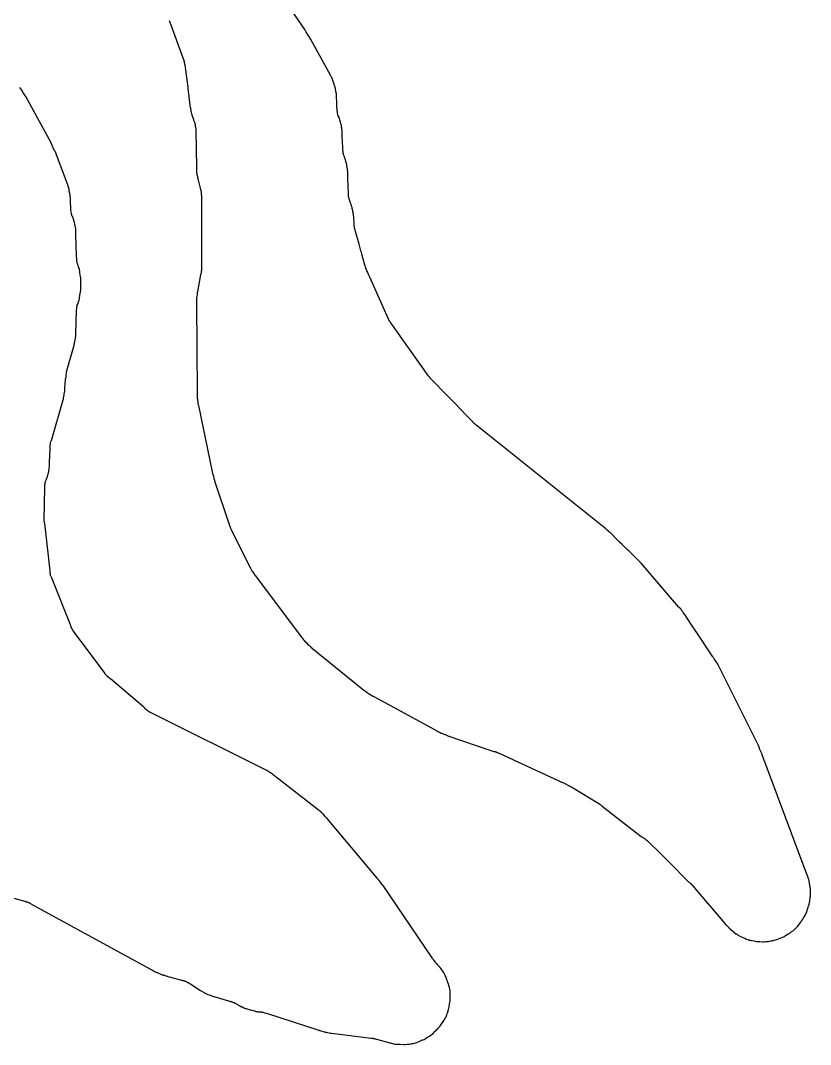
# Model space of a CAD drawing. Header units: millimetres. Extents: x 0 to 300, y 0 to 300.
# Drawn here: x 161.5 to 203, y 58.2 to 111.9 of the extents above; entities that cross this region are included whole.
import ezdxf

# ---------------------------------------------------------------- set-up
doc = ezdxf.new("R2010")
doc.units = ezdxf.units.MM
doc.layers.add('CUT', color=7, linetype='CONTINUOUS')

msp = doc.modelspace()

# ---------------------------------------------------------------- linework, layer by layer
at = {"layer": 'CUT'}
for points in [[(169.32, 111.91), (169.34, 111.85), (169.35, 111.83), (169.36, 111.81), (169.36, 111.8), (169.36, 111.79), (169.37, 111.78), (169.37, 111.77), (169.38, 111.75), (169.39, 111.73), (169.78, 110.66), (169.85, 110.47), (169.89, 110.35), (169.9, 110.33), (170.04, 109.94), (170.05, 109.92), (170.06, 109.89), (170.07, 109.88), (170.07, 109.87), (170.07, 109.86), (170.07, 109.85), (170.08, 109.84), (170.08, 109.83), (170.08, 109.82), (170.08, 109.81), (170.09, 109.8), (170.09, 109.79), (170.09, 109.77), (170.1, 109.76), (170.11, 109.73), (170.11, 109.72), (170.11, 109.71), (170.11, 109.7), (170.12, 109.65), (170.13, 109.64), (170.13, 109.63), (170.13, 109.62), (170.13, 109.61), (170.13, 109.6), (170.13, 109.59), (170.13, 109.58), (170.14, 109.57), (170.24, 108.79), (170.29, 108.4), (170.32, 108.16), (170.33, 108.05), (170.4, 107.47), (170.4, 107.45), (170.41, 107.39), (170.42, 107.36), (170.42, 107.35), (170.43, 107.34), (170.43, 107.33), (170.43, 107.31), (170.44, 107.28), (170.46, 107.16), (170.46, 107.15), (170.46, 107.14), (170.46, 107.13), (170.47, 107.12), (170.47, 107.11), (170.47, 107.1), (170.47, 107.07), (170.49, 107.01), (170.5, 106.98), (170.5, 106.97), (170.51, 106.96), (170.51, 106.95), (170.52, 106.9), (170.54, 106.85), (170.56, 106.79), (170.57, 106.78), (170.58, 106.76), (170.58, 106.75), (170.58, 106.74), (170.59, 106.72), (170.59, 106.71), (170.6, 106.69), (170.6, 106.68), (170.61, 106.65), (170.63, 106.61), (170.64, 106.57), (170.65, 106.55), (170.66, 106.54), (170.66, 106.53), (170.66, 106.52), (170.67, 106.51), (170.67, 106.49), (170.67, 106.48), (170.68, 106.44), (170.69, 106.44), (170.69, 106.42), (170.69, 106.41), (170.69, 106.39), (170.69, 106.37), (170.7, 106.34), (170.7, 106.33), (170.7, 106.3), (170.7, 106.28), (170.71, 106.24), (170.71, 106.23), (170.71, 106.22), (170.71, 106.2), (170.71, 106.19), (170.71, 106.15), (170.71, 106.14), (170.75, 104.21), (170.75, 104.19), (170.75, 104.16), (170.75, 104.13), (170.75, 104.09), (170.76, 103.98), (170.76, 103.97), (170.76, 103.94), (170.76, 103.91), (170.77, 103.86), (170.8, 103.7), (170.81, 103.65), (170.82, 103.6), (170.95, 103.11), (170.95, 103.1), (170.96, 103.07), (170.97, 103.04), (170.97, 103.03), (170.97, 103.02), (170.97, 103.01), (170.98, 102.99), (170.98, 102.98), (170.99, 102.9), (170.99, 102.89), (171, 102.88), (171, 102.87), (171, 102.85), (171, 102.78), (171.01, 102.73), (171.01, 102.72), (171.01, 102.7), (171.01, 102.67), (171.02, 102.66), (171.02, 102.65), (171.02, 102.63), (171.02, 102.6), (171.01, 102.15), (171.01, 101.71), (171.01, 100.97), (171.01, 99.94), (171.01, 98.9), (171.01, 98.88), (171.01, 98.87), (171.01, 98.85), (171.01, 98.84), (171.01, 98.83), (171.01, 98.82), (171.01, 98.79), (171.01, 98.78), (171.01, 98.77), (171, 98.76), (171, 98.74), (171, 98.73), (170.99, 98.67), (170.99, 98.65), (170.98, 98.62), (170.96, 98.56), (170.96, 98.53), (170.95, 98.49), (170.95, 98.48), (170.8, 97.68), (170.79, 97.63), (170.79, 97.6), (170.79, 97.57), (170.79, 97.56), (170.79, 97.54), (170.78, 97.51), (170.76, 97.38), (170.76, 97.34), (170.76, 97.32), (170.76, 97.31), (170.75, 97.29), (170.75, 97.22), (170.75, 97.13), (170.75, 97.12), (170.75, 97.1), (170.75, 97.09), (170.78, 92.36), (170.78, 92.33), (170.78, 92.31), (170.78, 92.28), (170.78, 92.26), (170.78, 92.2), (170.79, 92.18), (170.79, 92.17), (170.79, 92.15), (170.79, 92.13), (170.79, 92.12), (170.79, 92.11), (170.79, 92.1), (170.79, 92.09), (170.79, 92.08), (170.79, 92.07), (170.8, 92.06), (170.8, 92.04), (170.8, 92.03), (170.8, 92.01), (170.82, 91.87), (170.83, 91.83), (170.83, 91.81), (170.84, 91.77), (170.84, 91.75), (170.85, 91.72), (170.85, 91.71), (171.56, 88.32), (171.56, 88.3), (171.57, 88.29), (171.57, 88.26), (171.58, 88.23), (171.59, 88.18), (171.59, 88.17), (171.6, 88.13), (171.61, 88.11), (171.62, 88.07), (171.62, 88.06), (171.63, 88.03), (171.64, 88.02), (171.67, 87.9), (171.67, 87.87), (171.68, 87.85), (171.68, 87.83), (171.69, 87.82), (171.7, 87.79), (171.7, 87.77), (172.43, 85.58), (172.44, 85.56), (172.45, 85.54), (172.46, 85.52), (172.46, 85.51), (172.46, 85.5), (172.47, 85.48), (172.52, 85.34), (172.54, 85.28), (172.56, 85.24), (172.56, 85.23), (172.58, 85.19), (173.56, 83.23), (173.57, 83.21), (173.58, 83.2), (173.58, 83.19), (173.6, 83.16), (173.68, 83.02), (173.7, 82.99), (173.76, 82.91), (173.77, 82.89), (173.78, 82.87), (173.79, 82.86), (173.8, 82.84), (173.81, 82.84), (173.82, 82.82), (173.83, 82.8), (176.26, 79.56), (176.29, 79.54), (176.3, 79.53), (176.31, 79.52), (176.32, 79.5), (176.32, 79.49), (176.34, 79.48), (176.34, 79.47), (176.35, 79.45), (176.38, 79.41), (176.45, 79.33), (176.48, 79.31), (176.49, 79.3), (176.53, 79.26), (176.55, 79.24), (176.59, 79.19), (176.64, 79.15), (176.68, 79.12), (176.69, 79.11), (176.7, 79.11), (176.71, 79.1), (176.72, 79.09), (176.73, 79.08), (176.73, 79.07), (176.74, 79.06), (176.75, 79.06), (176.75, 79.05), (176.82, 78.99), (176.84, 78.97), (179.53, 76.79), (179.55, 76.78), (179.56, 76.77), (179.57, 76.77), (179.58, 76.76), (179.59, 76.75), (179.6, 76.74), (179.61, 76.73), (179.68, 76.68), (179.69, 76.67), (179.7, 76.66), (179.71, 76.66), (179.72, 76.65), (179.76, 76.62), (179.77, 76.61), (179.78, 76.61), (179.8, 76.6), (179.81, 76.59), (179.95, 76.51), (179.97, 76.49), (179.98, 76.49), (180, 76.48), (180.01, 76.47), (180.04, 76.46), (180.05, 76.45), (183.27, 74.71), (183.3, 74.69), (183.31, 74.68), (183.36, 74.65), (183.38, 74.64), (183.4, 74.63), (183.42, 74.62), (183.44, 74.61), (183.45, 74.61), (183.49, 74.59), (183.5, 74.59), (183.51, 74.58), (183.52, 74.57), (183.54, 74.56), (183.56, 74.55), (183.59, 74.54), (183.6, 74.54), (183.62, 74.53), (183.76, 74.47), (183.79, 74.46), (183.85, 74.44), (183.86, 74.43), (183.94, 74.4), (186.2, 73.63), (186.24, 73.61), (186.25, 73.61), (186.3, 73.59), (186.35, 73.58), (186.36, 73.58), (186.38, 73.58), (186.4, 73.57), (186.41, 73.57), (186.42, 73.57), (186.43, 73.56), (186.44, 73.56), (186.45, 73.56), (186.45, 73.55), (186.46, 73.55), (186.47, 73.55), (186.48, 73.54), (186.5, 73.53), (186.52, 73.53), (186.53, 73.53), (186.53, 73.52), (186.54, 73.52), (186.55, 73.51), (186.56, 73.51), (186.57, 73.51), (186.62, 73.49), (186.66, 73.47), (189.76, 72.04), (189.8, 72.02), (189.9, 71.97), (189.93, 71.96), (190.08, 71.89), (190.11, 71.87), (190.23, 71.81), (190.27, 71.79), (190.28, 71.79), (190.28, 71.78), (190.3, 71.78), (190.31, 71.78), (190.31, 71.77), (190.33, 71.76), (190.34, 71.76), (190.34, 71.75), (190.37, 71.74), (190.4, 71.72), (190.41, 71.72), (190.42, 71.71), (190.44, 71.7), (190.45, 71.7), (190.46, 71.69), (190.47, 71.68), (190.49, 71.67), (190.5, 71.67), (190.57, 71.63), (191.77, 70.9), (191.78, 70.89), (191.79, 70.88), (191.8, 70.88), (191.81, 70.88), (191.82, 70.87), (191.83, 70.86), (191.84, 70.86), (191.84, 70.85), (191.85, 70.85), (191.86, 70.84), (191.87, 70.84), (191.87, 70.83), (191.88, 70.83), (191.89, 70.82), (191.9, 70.82), (191.91, 70.81), (191.92, 70.8), (191.93, 70.79), (191.95, 70.78), (191.98, 70.76), (192, 70.74), (192, 70.73), (192.03, 70.7), (194.08, 69.12), (194.14, 69.09), (194.19, 69.05), (194.21, 69.04), (194.23, 69.03), (194.24, 69.03), (194.25, 69.03), (194.25, 69.02), (194.26, 69.02), (194.26, 69.01), (194.27, 69), (194.28, 69), (194.29, 68.99), (194.3, 68.98), (194.31, 68.97), (194.33, 68.95), (194.34, 68.95), (194.35, 68.94), (194.36, 68.93), (194.37, 68.92), (194.39, 68.91), (194.39, 68.9), (194.4, 68.89), (194.42, 68.88), (195.1, 68.21), (195.51, 67.8), (196.58, 66.73), (196.62, 66.7), (196.65, 66.67), (196.66, 66.67), (196.66, 66.66), (196.67, 66.66), (196.67, 66.65), (196.68, 66.65), (196.69, 66.64), (196.69, 66.63), (196.7, 66.63), (196.71, 66.62), (196.71, 66.61), (196.72, 66.61), (196.72, 66.6), (196.73, 66.59), (196.74, 66.58), (196.75, 66.57), (198.47, 64.55), (198.48, 64.55), (198.49, 64.54), (198.49, 64.53), (198.5, 64.51), (198.52, 64.49), (198.53, 64.49), (198.54, 64.48), (198.54, 64.47), (198.55, 64.47), (198.57, 64.45), (198.67, 64.34), (198.67, 64.33), (198.68, 64.32), (198.69, 64.31), (198.7, 64.31), (198.71, 64.3), (198.73, 64.28), (198.74, 64.27), (198.8, 64.21), (198.84, 64.18), (198.85, 64.18), (198.86, 64.17), (198.87, 64.16), (198.88, 64.15), (198.89, 64.14), (198.9, 64.14), (198.9, 64.13), (198.91, 64.13), (198.92, 64.12), (198.93, 64.11), (198.94, 64.1), (199.05, 64.02), (199.07, 64.01), (199.08, 64.01), (199.09, 64), (199.12, 63.97), (199.13, 63.97), (199.17, 63.94), (199.28, 63.88), (199.32, 63.86), (199.51, 63.78), (199.54, 63.76), (199.56, 63.75), (199.61, 63.73), (199.67, 63.71), (199.74, 63.69), (199.79, 63.68), (199.8, 63.68), (199.84, 63.67), (199.85, 63.67), (200.01, 63.64), (200.1, 63.62), (200.16, 63.61), (200.22, 63.61), (200.24, 63.61), (200.26, 63.61), (200.3, 63.61), (200.45, 63.6), (200.53, 63.6), (200.62, 63.61), (200.63, 63.61), (200.69, 63.61), (200.75, 63.62), (200.79, 63.63), (200.8, 63.63), (200.9, 63.65), (200.91, 63.65), (200.95, 63.66), (200.96, 63.66), (200.99, 63.67), (201.01, 63.67), (201.05, 63.68), (201.2, 63.72), (201.28, 63.75), (201.45, 63.82), (201.46, 63.82), (201.55, 63.86), (201.59, 63.88), (201.6, 63.89), (201.61, 63.89), (201.65, 63.92), (201.67, 63.93), (201.68, 63.94), (201.69, 63.95), (201.73, 63.97), (201.79, 64.01), (201.81, 64.02), (201.82, 64.02), (201.84, 64.04), (201.85, 64.05), (201.89, 64.07), (201.94, 64.11), (202.06, 64.19), (202.1, 64.22), (202.13, 64.26), (202.13, 64.27), (202.14, 64.27), (202.16, 64.28), (202.21, 64.32), (202.25, 64.36), (202.29, 64.41), (202.33, 64.46), (202.35, 64.48), (202.4, 64.55), (202.43, 64.6), (202.44, 64.61), (202.44, 64.62), (202.46, 64.65), (202.48, 64.68), (202.49, 64.69), (202.5, 64.7), (202.51, 64.72), (202.53, 64.74), (202.55, 64.77), (202.56, 64.78), (202.57, 64.8), (202.57, 64.81), (202.58, 64.82), (202.6, 64.86), (202.64, 64.92), (202.68, 64.98), (202.68, 64.99), (202.69, 65.01), (202.69, 65.02), (202.7, 65.03), (202.7, 65.04), (202.72, 65.06), (202.73, 65.08), (202.75, 65.13), (202.77, 65.19), (202.78, 65.24), (202.78, 65.25), (202.78, 65.26), (202.79, 65.27), (202.79, 65.29), (202.8, 65.3), (202.81, 65.34), (202.82, 65.36), (202.82, 65.37), (202.83, 65.4), (202.84, 65.41), (202.84, 65.42), (202.86, 65.48), (202.87, 65.5), (202.87, 65.51), (202.89, 65.57), (202.91, 65.66), (202.92, 65.72), (202.92, 65.76), (202.92, 65.79), (202.93, 65.8), (202.94, 65.86), (202.94, 65.9), (202.94, 65.94), (202.94, 65.95), (202.94, 65.96), (202.95, 65.97), (202.95, 65.98), (202.95, 65.99), (202.96, 66.03), (202.96, 66.1), (202.96, 66.11), (202.96, 66.29), (202.96, 66.36), (202.94, 66.44), (202.94, 66.45), (202.94, 66.46), (202.93, 66.55), (202.92, 66.6), (202.91, 66.62), (202.9, 66.68), (202.89, 66.72), (202.89, 66.74), (202.89, 66.77), (202.88, 66.83), (202.86, 66.89), (202.8, 67.07), (202.79, 67.09), (200.43, 73.4), (200.41, 73.46), (200.4, 73.48), (200.39, 73.5), (200.37, 73.54), (200.36, 73.55), (200.35, 73.57), (200.34, 73.6), (200.29, 73.71), (200.29, 73.72), (200.28, 73.75), (200.28, 73.77), (200.27, 73.78), (200.26, 73.82), (200.25, 73.83), (200.24, 73.84), (200.24, 73.85), (200.23, 73.87), (200.23, 73.88), (198.09, 78.15), (198.06, 78.2), (198.03, 78.24), (198.02, 78.25), (197.91, 78.44), (197.89, 78.47), (197.86, 78.51), (197.84, 78.54), (196.94, 79.88), (196.88, 79.98), (196.83, 80.05), (196.69, 80.26), (196.36, 80.75), (196.33, 80.79), (196.29, 80.84), (196.29, 80.85), (196.28, 80.87), (196.27, 80.88), (196.24, 80.92), (196.23, 80.94), (196.22, 80.95), (196.21, 80.96), (196.21, 80.97), (196.2, 80.98), (196.2, 80.99), (196.19, 81), (196.18, 81.01), (196.17, 81.02), (196.15, 81.05), (196.15, 81.06), (196.11, 81.09), (196.11, 81.1), (196.09, 81.12), (196.08, 81.12), (196.07, 81.13), (196.06, 81.14), (196.04, 81.16), (194.08, 83.44), (194.06, 83.46), (193.92, 83.61), (193.91, 83.63), (193.44, 84.08), (193.36, 84.15), (193.32, 84.19), (193.06, 84.44), (192.93, 84.57), (192.48, 85.02), (192.44, 85.05), (192.41, 85.08), (192.4, 85.09), (192.39, 85.09), (192.37, 85.11), (192.37, 85.12), (192.35, 85.14), (192.31, 85.17), (192.29, 85.19), (192.28, 85.2), (192.27, 85.2), (192.22, 85.25), (192.21, 85.26), (192.17, 85.31), (192.14, 85.32), (192.13, 85.33), (192.12, 85.34), (192.11, 85.34), (192.06, 85.38), (192.05, 85.39), (185.84, 90.35), (185.42, 90.69), (185.41, 90.7), (185.39, 90.72), (185.38, 90.72), (185.37, 90.73), (185.36, 90.74), (185.35, 90.75), (185.34, 90.76), (185.33, 90.77), (185.32, 90.77), (185.32, 90.78), (185.31, 90.78), (185.3, 90.79), (185.29, 90.81), (185.28, 90.82), (185.26, 90.83), (185.26, 90.84), (184.94, 91.17), (184.55, 91.57), (184.35, 91.78), (183.87, 92.27), (183.09, 93.06), (183.08, 93.08), (183.06, 93.1), (183.05, 93.11), (183.03, 93.13), (183.02, 93.14), (183.02, 93.15), (183.01, 93.15), (183, 93.16), (182.99, 93.18), (182.99, 93.19), (182.97, 93.22), (182.95, 93.23), (182.94, 93.24), (182.93, 93.26), (182.91, 93.28), (180.94, 96.05), (180.93, 96.06), (180.93, 96.07), (180.92, 96.09), (180.91, 96.1), (180.9, 96.11), (180.9, 96.12), (180.89, 96.14), (180.88, 96.14), (180.88, 96.15), (180.87, 96.17), (180.86, 96.18), (180.85, 96.19), (180.85, 96.2), (180.82, 96.25), (180.82, 96.26), (180.81, 96.28), (180.8, 96.29), (180.8, 96.3), (180.8, 96.31), (180.78, 96.37), (179.84, 98.45), (179.8, 98.55), (179.72, 98.72), (179.69, 98.78), (179.69, 98.79), (179.68, 98.8), (179.67, 98.82), (179.67, 98.83), (179.67, 98.84), (179.66, 98.85), (179.66, 98.86), (179.66, 98.87), (179.65, 98.87), (179.65, 98.88), (179.65, 98.89), (179.64, 98.9), (179.64, 98.91), (179.64, 98.92), (179.63, 98.93), (179.63, 98.94), (179.63, 98.95), (179.62, 98.96), (179.62, 98.97), (179.62, 98.98), (179.61, 98.99), (179.6, 99.02), (179.44, 99.58), (179.4, 99.75), (179.38, 99.82), (179.28, 100.17), (179.09, 100.84), (179.08, 100.91), (179.07, 100.93), (179.06, 100.97), (179.05, 100.98), (179.05, 100.99), (179.05, 101), (179.05, 101.01), (179.04, 101.02), (179.04, 101.03), (179.04, 101.04), (179.04, 101.05), (179.04, 101.08), (179.04, 101.09), (179.03, 101.12), (179.03, 101.14), (179.03, 101.15), (179.03, 101.16), (179.03, 101.17), (179.02, 101.18), (179.02, 101.19), (179.02, 101.24), (179, 101.56), (179, 101.57), (179, 101.6), (178.99, 101.66), (178.98, 101.72), (178.98, 101.75), (178.98, 101.76), (178.98, 101.78), (178.97, 101.79), (178.97, 101.8), (178.97, 101.81), (178.97, 101.83), (178.96, 101.86), (178.96, 101.87), (178.96, 101.88), (178.96, 101.89), (178.96, 101.9), (178.95, 101.91), (178.95, 101.92), (178.95, 101.93), (178.95, 101.94), (178.94, 101.98), (178.94, 101.99), (178.93, 102), (178.92, 102.04), (178.92, 102.05), (178.91, 102.09), (178.89, 102.16), (178.88, 102.18), (178.87, 102.22), (178.86, 102.24), (178.86, 102.25), (178.86, 102.26), (178.84, 102.32), (178.83, 102.33), (178.83, 102.34), (178.82, 102.37), (178.82, 102.38), (178.81, 102.39), (178.81, 102.4), (178.8, 102.42), (178.79, 102.46), (178.78, 102.48), (178.77, 102.51), (178.77, 102.52), (178.76, 102.53), (178.76, 102.54), (178.76, 102.55), (178.76, 102.56), (178.75, 102.59), (178.75, 102.6), (178.74, 102.64), (178.74, 102.66), (178.73, 102.67), (178.73, 102.68), (178.73, 102.69), (178.73, 102.7), (178.73, 102.72), (178.73, 102.73), (178.73, 102.74), (178.72, 102.75), (178.72, 102.77), (178.72, 102.79), (178.72, 102.8), (178.72, 102.81), (178.72, 102.82), (178.72, 102.83), (178.72, 102.84), (178.72, 102.85), (178.72, 102.88), (178.72, 102.93), (178.72, 102.98), (178.71, 103.05), (178.69, 103.79), (178.69, 103.87), (178.69, 103.88), (178.69, 103.9), (178.69, 103.94), (178.69, 104), (178.68, 104.05), (178.68, 104.06), (178.68, 104.08), (178.67, 104.09), (178.67, 104.1), (178.67, 104.13), (178.64, 104.29), (178.63, 104.34), (178.62, 104.39), (178.62, 104.4), (178.62, 104.41), (178.61, 104.45), (178.6, 104.49), (178.59, 104.5), (178.59, 104.51), (178.58, 104.53), (178.58, 104.55), (178.57, 104.56), (178.56, 104.6), (178.55, 104.63), (178.55, 104.65), (178.54, 104.67), (178.54, 104.68), (178.53, 104.71), (178.52, 104.72), (178.52, 104.73), (178.51, 104.76), (178.5, 104.78), (178.5, 104.79), (178.49, 104.81), (178.48, 104.82), (178.48, 104.83), (178.47, 104.85), (178.47, 104.87), (178.47, 104.88), (178.46, 104.89), (178.46, 104.9), (178.46, 104.91), (178.46, 104.93), (178.45, 104.94), (178.45, 104.95), (178.45, 104.96), (178.45, 104.98), (178.44, 105), (178.44, 105.03), (178.44, 105.04), (178.43, 105.12), (178.43, 105.13), (178.43, 105.15), (178.43, 105.19), (178.43, 105.21), (178.41, 105.57), (178.4, 105.79), (178.4, 105.89), (178.4, 105.92), (178.4, 105.93), (178.4, 105.94), (178.4, 105.95), (178.4, 105.96), (178.4, 106.01), (178.39, 106.1), (178.39, 106.13), (178.39, 106.15), (178.38, 106.18), (178.38, 106.2), (178.37, 106.26), (178.36, 106.31), (178.36, 106.32), (178.35, 106.33), (178.35, 106.34), (178.35, 106.35), (178.35, 106.37), (178.35, 106.41), (178.34, 106.43), (178.33, 106.49), (178.31, 106.57), (178.29, 106.63), (178.29, 106.64), (178.28, 106.65), (178.28, 106.68), (178.27, 106.68), (178.27, 106.69), (178.27, 106.7), (178.26, 106.72), (178.25, 106.76), (178.23, 106.81), (178.2, 106.87), (178.19, 106.89), (178.18, 106.9), (178.18, 106.91), (178.18, 106.92), (178.17, 106.93), (178.17, 106.94), (178.17, 106.95), (178.17, 106.96), (178.16, 106.99), (178.15, 107.02), (178.15, 107.03), (178.15, 107.04), (178.15, 107.05), (178.15, 107.06), (178.14, 107.07), (178.14, 107.09), (178.14, 107.1), (178.14, 107.12), (178.14, 107.14), (178.13, 107.15), (178.13, 107.16), (178.13, 107.17), (178.13, 107.2), (178.13, 107.21), (178.13, 107.22), (178.13, 107.23), (178.13, 107.26), (178.12, 107.37), (178.12, 107.41), (178.11, 107.59), (178.11, 107.65), (178.1, 107.86), (178.1, 107.88), (178.1, 107.89), (178.1, 107.9), (178.1, 107.92), (178.1, 107.93), (178.09, 108.02), (178.09, 108.08), (178.08, 108.09), (178.08, 108.1), (178.08, 108.11), (178.08, 108.12), (178.08, 108.13), (178.08, 108.14), (178.08, 108.15), (178.07, 108.16), (178.07, 108.17), (178.07, 108.19), (178.05, 108.3), (178.05, 108.31), (178.05, 108.32), (178.04, 108.33), (178.04, 108.34), (178.03, 108.37), (178.03, 108.39), (178.03, 108.4), (178.02, 108.44), (178.01, 108.46), (178, 108.48), (177.98, 108.55), (177.98, 108.57), (177.96, 108.61), (177.96, 108.62), (177.94, 108.67), (177.91, 108.75), (177.9, 108.78), (177.89, 108.8), (177.89, 108.81), (177.88, 108.84), (177.87, 108.85), (177.85, 108.9), (177.83, 108.94), (177.81, 108.97), (177.8, 108.98), (177.8, 108.99), (177.79, 109.01), (177.78, 109.03), (177.78, 109.04), (176.75, 110.91), (176.72, 110.95), (176.71, 110.97), (176.68, 111.01), (176.68, 111.02), (176.58, 111.18), (176.57, 111.19), (176.56, 111.2), (176.56, 111.21), (176.55, 111.22), (176.54, 111.23), (176.5, 111.29), (176.5, 111.3), (176.48, 111.33), (176.47, 111.36), (176.43, 111.43), (175.12, 113.35)], [(160.85, 65.97), (161.68, 65.75), (161.74, 65.73), (161.78, 65.72), (161.79, 65.71), (161.8, 65.71), (161.81, 65.71), (161.84, 65.7), (161.85, 65.69), (161.87, 65.69), (161.88, 65.68), (161.89, 65.68), (161.9, 65.68), (161.92, 65.67), (161.96, 65.65), (161.97, 65.64), (161.99, 65.63), (162.01, 65.62), (162.02, 65.62), (162.04, 65.61), (162.06, 65.59), (168.5, 62.08), (168.54, 62.05), (168.58, 62.02), (168.63, 62), (168.68, 61.98), (168.69, 61.98), (168.91, 61.89), (168.96, 61.87), (169, 61.86), (169.02, 61.85), (169.03, 61.85), (169.04, 61.85), (169.08, 61.84), (169.1, 61.83), (169.17, 61.81), (169.18, 61.8), (169.21, 61.79), (169.25, 61.78), (169.91, 61.61), (169.93, 61.6), (169.97, 61.59), (169.98, 61.58), (170, 61.58), (170.01, 61.58), (170.02, 61.57), (170.03, 61.57), (170.04, 61.57), (170.08, 61.56), (170.09, 61.55), (170.12, 61.55), (170.14, 61.54), (170.15, 61.54), (170.17, 61.53), (170.21, 61.51), (170.23, 61.5), (170.24, 61.5), (170.25, 61.5), (170.26, 61.49), (170.28, 61.47), (170.31, 61.46), (170.32, 61.45), (170.33, 61.45), (170.38, 61.42), (170.4, 61.41), (170.41, 61.4), (170.43, 61.39), (170.44, 61.39), (170.45, 61.38), (170.97, 61.05), (171.15, 60.93), (171.2, 60.9), (171.24, 60.89), (171.24, 60.88), (171.25, 60.88), (171.35, 60.83), (171.41, 60.81), (171.65, 60.73), (171.67, 60.72), (172.44, 60.5), (172.46, 60.49), (172.5, 60.48), (172.54, 60.47), (172.58, 60.46), (172.59, 60.46), (172.6, 60.46), (172.61, 60.45), (172.63, 60.44), (172.68, 60.42), (172.69, 60.42), (172.72, 60.41), (172.74, 60.39), (172.76, 60.38), (172.79, 60.37), (172.84, 60.35), (173.03, 60.23), (173.08, 60.21), (173.09, 60.2), (173.12, 60.19), (173.15, 60.18), (173.24, 60.13), (173.29, 60.11), (173.33, 60.1), (173.35, 60.09), (173.38, 60.09), (173.4, 60.08), (173.51, 60.04), (173.56, 60.03), (173.75, 59.99), (173.79, 59.98), (173.8, 59.97), (173.81, 59.97), (173.83, 59.96), (173.86, 59.95), (173.88, 59.95), (173.91, 59.94), (173.96, 59.93), (174.02, 59.93), (174.04, 59.93), (174.09, 59.92), (174.14, 59.92), (174.16, 59.92), (174.17, 59.91), (174.2, 59.91), (174.24, 59.9), (174.29, 59.89), (174.32, 59.88), (174.43, 59.85), (174.47, 59.84), (177.17, 58.96), (177.18, 58.96), (177.21, 58.95), (177.23, 58.94), (177.24, 58.94), (177.27, 58.93), (177.4, 58.89), (177.45, 58.88), (177.46, 58.87), (177.52, 58.86), (177.53, 58.86), (177.57, 58.85), (177.61, 58.84), (177.62, 58.84), (177.72, 58.82), (177.78, 58.81), (177.8, 58.81), (177.84, 58.81), (179.92, 58.54), (179.95, 58.54), (179.99, 58.54), (180, 58.54), (180.02, 58.53), (180.04, 58.53), (180.05, 58.53), (180.07, 58.52), (180.1, 58.51), (180.14, 58.5), (180.15, 58.5), (180.17, 58.49), (180.2, 58.49), (180.9, 58.29), (180.92, 58.29), (181.09, 58.25), (181.16, 58.23), (181.19, 58.23), (181.23, 58.23), (181.24, 58.23), (181.3, 58.22), (181.35, 58.22), (181.44, 58.22), (181.62, 58.21), (181.69, 58.21), (181.8, 58.22), (181.81, 58.22), (181.84, 58.22), (181.86, 58.22), (181.91, 58.23), (181.97, 58.24), (182.03, 58.25), (182.06, 58.26), (182.07, 58.26), (182.12, 58.27), (182.17, 58.28), (182.31, 58.32), (182.39, 58.35), (182.53, 58.42), (182.56, 58.43), (182.58, 58.43), (182.63, 58.45), (182.64, 58.45), (182.69, 58.47), (182.71, 58.48), (182.73, 58.5), (182.74, 58.5), (182.75, 58.51), (182.77, 58.52), (182.79, 58.53), (182.8, 58.54), (182.81, 58.54), (182.82, 58.55), (182.83, 58.56), (182.84, 58.57), (182.98, 58.65), (183.05, 58.7), (183.18, 58.81), (183.21, 58.85), (183.34, 58.98), (183.38, 59.02), (183.39, 59.02), (183.43, 59.06), (183.47, 59.1), (183.51, 59.15), (183.54, 59.19), (183.54, 59.2), (183.55, 59.21), (183.69, 59.41), (183.7, 59.42), (183.71, 59.43), (183.71, 59.44), (183.74, 59.49), (183.74, 59.5), (183.78, 59.54), (183.82, 59.62), (183.84, 59.67), (183.88, 59.77), (183.9, 59.84), (183.91, 59.86), (183.97, 60.05), (183.99, 60.11), (183.99, 60.13), (184, 60.17), (184, 60.18), (184.03, 60.32), (184.03, 60.35), (184.05, 60.48), (184.06, 60.52), (184.06, 60.57), (184.06, 60.81), (184.06, 60.85), (184.05, 60.97), (184.05, 60.98), (184.05, 61.01), (184.05, 61.05), (184.04, 61.11), (184.02, 61.2), (184, 61.25), (183.99, 61.29), (183.98, 61.32), (183.92, 61.51), (183.91, 61.54), (183.89, 61.61), (183.87, 61.65), (183.85, 61.71), (183.84, 61.74), (183.83, 61.77), (183.8, 61.83), (183.76, 61.9), (183.74, 61.93), (183.74, 61.94), (183.72, 61.96), (183.7, 62), (183.59, 62.17), (183.54, 62.24), (183.47, 62.32), (183.44, 62.34), (183.41, 62.37), (183.41, 62.38), (183.35, 62.44), (183.34, 62.45), (183.33, 62.47), (183.32, 62.48), (183.31, 62.49), (183.3, 62.5), (183.29, 62.52), (183.28, 62.53), (183.27, 62.54), (183.27, 62.55), (183.23, 62.59), (183.23, 62.6), (183.22, 62.61), (183.21, 62.62), (183.19, 62.65), (183.19, 62.66), (183.15, 62.7), (183.12, 62.74), (183.12, 62.75), (180.54, 66.54), (180.52, 66.56), (180.5, 66.58), (180.49, 66.6), (180.37, 66.76), (180.35, 66.79), (180.34, 66.79), (180.33, 66.81), (180.3, 66.84), (180.29, 66.86), (180.25, 66.9), (180.25, 66.91), (177.6, 70.06), (177.6, 70.07), (177.58, 70.09), (177.56, 70.1), (177.56, 70.11), (177.51, 70.16), (177.51, 70.17), (177.39, 70.3), (177.36, 70.33), (177.31, 70.38), (177.27, 70.43), (177.21, 70.46), (177.16, 70.5), (177.15, 70.5), (177.14, 70.51), (174.94, 72.23), (174.92, 72.25), (174.9, 72.26), (174.9, 72.27), (174.87, 72.28), (174.85, 72.29), (174.85, 72.3), (174.84, 72.3), (174.79, 72.34), (174.77, 72.35), (174.68, 72.42), (174.6, 72.48), (174.55, 72.51), (174.5, 72.54), (174.45, 72.57), (174.4, 72.59), (168.37, 75.6), (168.33, 75.62), (168.32, 75.63), (168.28, 75.65), (168.27, 75.66), (168.26, 75.67), (168.23, 75.69), (168.22, 75.69), (168.2, 75.71), (168.18, 75.72), (168.17, 75.73), (168.15, 75.74), (168.13, 75.76), (168.1, 75.78), (168.09, 75.79), (168.08, 75.8), (168.07, 75.81), (168.05, 75.83), (168.03, 75.86), (167.99, 75.9), (166.25, 77.38), (166.23, 77.39), (166.21, 77.4), (166.19, 77.42), (166.15, 77.46), (166.14, 77.46), (166.1, 77.5), (166.09, 77.51), (166.07, 77.52), (166.07, 77.53), (166.06, 77.53), (166.04, 77.55), (166.01, 77.58), (166, 77.6), (165.97, 77.63), (165.96, 77.65), (165.95, 77.66), (165.94, 77.69), (165.93, 77.69), (165.92, 77.71), (164.33, 79.83), (164.27, 79.94), (164.23, 80), (164.2, 80.06), (164.18, 80.11), (164.16, 80.16), (164.16, 80.17), (164.15, 80.19), (164.14, 80.21), (163.18, 82.63), (163.16, 82.68), (163.14, 82.71), (163.13, 82.73), (163.13, 82.74), (163.12, 82.76), (163.1, 82.81), (163.09, 82.87), (163.08, 82.92), (163.08, 82.97), (163.08, 83.04), (162.82, 85.38), (162.81, 85.44), (162.8, 85.49), (162.8, 85.5), (162.78, 85.59), (162.77, 85.68), (162.77, 85.74), (162.79, 87.39), (162.79, 87.4), (162.79, 87.44), (162.8, 87.53), (162.8, 87.57), (162.81, 87.59), (162.81, 87.61), (162.82, 87.65), (162.82, 87.67), (162.84, 87.73), (162.84, 87.75), (162.85, 87.78), (162.86, 87.8), (162.87, 87.82), (162.88, 87.84), (162.89, 87.87), (162.9, 87.89), (162.91, 87.92), (162.91, 87.93), (162.92, 87.95), (162.92, 87.96), (162.93, 87.97), (162.94, 88), (162.94, 88.02), (162.95, 88.04), (162.96, 88.06), (162.96, 88.07), (162.98, 88.13), (162.99, 88.18), (162.99, 88.2), (163, 88.23), (163, 88.27), (163, 88.29), (163, 88.3), (163.02, 88.4), (163.03, 88.42), (163.04, 88.51), (163.04, 88.52), (163.05, 88.62), (163.05, 88.68), (163.05, 88.73), (163.07, 89.45), (163.07, 89.47), (163.07, 89.49), (163.08, 89.53), (163.08, 89.6), (163.08, 89.63), (163.08, 89.64), (163.08, 89.65), (163.09, 89.68), (163.09, 89.71), (163.1, 89.75), (163.1, 89.76), (163.12, 89.82), (163.12, 89.83), (163.13, 89.86), (163.14, 89.88), (163.76, 92.01), (163.77, 92.06), (163.77, 92.07), (163.78, 92.12), (163.82, 92.28), (163.82, 92.33), (163.84, 92.47), (163.85, 92.55), (163.85, 92.61), (163.87, 92.88), (163.89, 93.03), (163.89, 93.06), (163.89, 93.1), (163.89, 93.11), (163.9, 93.13), (163.91, 93.2), (163.91, 93.21), (163.92, 93.25), (163.92, 93.32), (163.92, 93.33), (163.93, 93.42), (163.94, 93.48), (164.33, 94.88), (164.34, 94.92), (164.34, 94.93), (164.35, 94.99), (164.39, 95.15), (164.4, 95.22), (164.4, 95.26), (164.4, 95.28), (164.42, 95.36), (164.42, 95.43), (164.42, 95.5), (164.46, 96.68), (164.46, 96.7), (164.46, 96.71), (164.46, 96.72), (164.47, 96.79), (164.47, 96.8), (164.48, 96.85), (164.48, 96.89), (164.48, 96.9), (164.48, 96.91), (164.49, 96.93), (164.49, 96.95), (164.49, 96.96), (164.5, 96.97), (164.52, 97.02), (164.52, 97.03), (164.54, 97.07), (164.55, 97.11), (164.59, 97.24), (164.61, 97.3), (164.62, 97.36), (164.62, 97.4), (164.62, 97.42), (164.63, 97.44), (164.64, 97.5), (164.67, 97.67), (164.67, 97.68), (164.69, 97.76), (164.69, 97.83), (164.69, 98.24), (164.69, 98.28), (164.68, 98.42), (164.67, 98.47), (164.64, 98.67), (164.64, 98.69), (164.63, 98.75), (164.63, 98.76), (164.62, 98.8), (164.62, 98.82), (164.61, 98.87), (164.59, 98.92), (164.57, 98.97), (164.57, 98.98), (164.55, 99.05), (164.53, 99.1), (164.52, 99.12), (164.51, 99.15), (164.49, 99.22), (164.48, 99.3), (164.47, 99.36), (164.47, 99.38), (164.47, 99.41), (164.47, 99.43), (164.46, 99.52), (164.46, 99.54), (164.46, 99.56), (164.43, 100.69), (164.43, 100.77), (164.43, 100.81), (164.42, 100.91), (164.42, 100.92), (164.42, 100.95), (164.42, 100.98), (164.41, 101.04), (164.37, 101.23), (164.37, 101.24), (164.36, 101.28), (164.36, 101.31), (164.34, 101.37), (164.32, 101.42), (164.32, 101.45), (164.31, 101.47), (164.3, 101.49), (164.29, 101.53), (164.27, 101.58), (164.26, 101.6), (164.23, 101.65), (164.22, 101.66), (164.22, 101.67), (164.21, 101.73), (164.2, 101.75), (164.19, 101.78), (164.18, 101.86), (164.17, 101.95), (164.17, 101.97), (164.17, 101.99), (164.15, 102.46), (164.15, 102.48), (164.15, 102.53), (164.13, 102.75), (164.11, 102.83), (164.08, 102.96), (164.08, 102.98), (164.07, 103.02), (164.07, 103.04), (164, 103.28), (163.98, 103.32), (163.39, 104.91), (163.37, 104.97), (163.35, 105.01), (163.31, 105.07), (163.3, 105.08), (163.29, 105.1), (163.19, 105.34), (163.18, 105.35), (163.18, 105.37), (163.17, 105.39), (163.16, 105.4), (163.15, 105.44), (163.13, 105.49), (161.8, 107.91), (161.75, 107.98), (161.74, 107.99), (161.74, 108), (161.73, 108.01), (161.72, 108.04), (161.65, 108.14), (161.65, 108.15), (161.64, 108.16), (161.62, 108.19), (161.62, 108.2), (161.59, 108.25), (161.49, 108.39)]]:
    msp.add_lwpolyline(points, dxfattribs=at)

doc.saveas('drawing.dxf')
